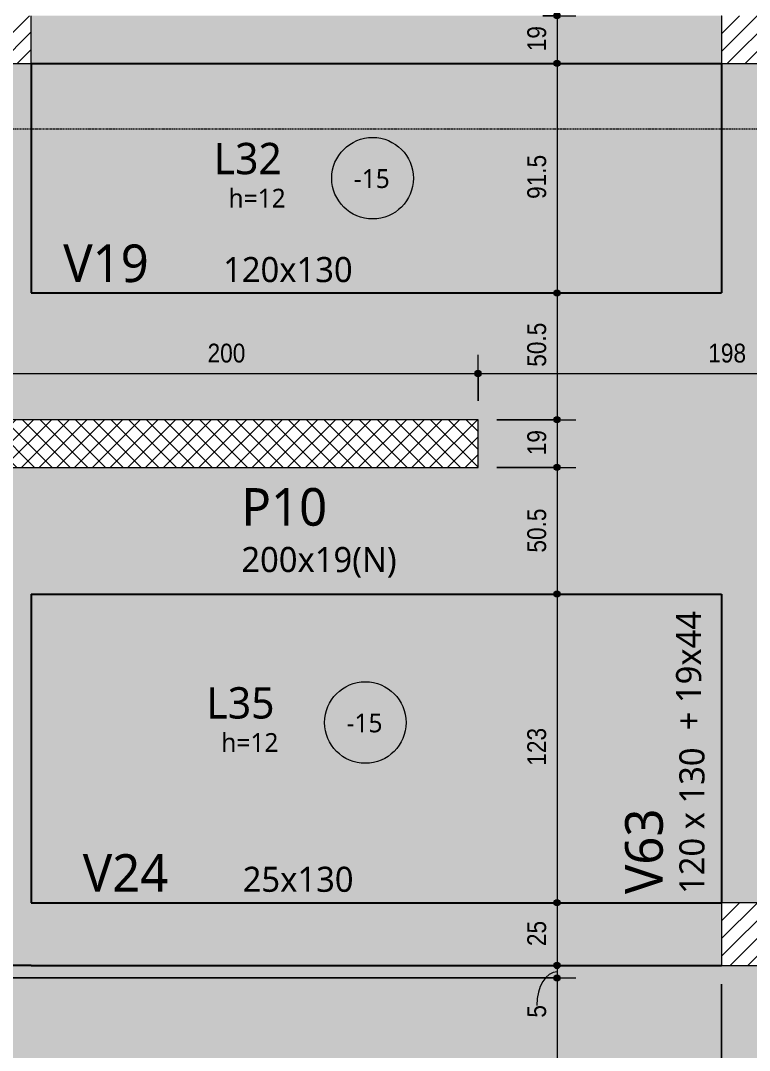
# Model space of a CAD drawing. Header units: centimetres. Extents: x -2136 to 34701, y -1430 to 84208.
# Drawn here: x 1312.3 to 1602.6, y -447.1 to -36.7 of the extents above; entities that cross this region are included whole.
import ezdxf

# ---------------------------------------------------------------- set-up
doc = ezdxf.new("R2010")
doc.units = ezdxf.units.CM
doc.linetypes.add('Centro de 6 mm', pattern=[1.32, 0.6, -0.24, 0.24, -0.24])
for name, color, linetype, lineweight in [('A-ANNO-DIMS', 7, 'Continuous', 9), ('A-ANNO-DIMS-50', 7, 'Continuous', 9), ('A-DETL-GENF', 7, 'Continuous', 18), ('A-DETL-THIN', 7, 'Continuous', 18), ('A-FLOR', 7, 'Continuous', 18), ('A-FLOR-IDEN', 7, 'Continuous', 9), ('G-ANNO-SYMB', 7, 'Continuous', 9), ('G-ANNO-TEXT', 7, 'Continuous', 9), ('S-BEAM', 7, 'Continuous', 18), ('S-BEAM-IDEN', 7, 'Continuous', 9), ('S-COLS-IDEN', 7, 'Continuous', 9)]:
    doc.layers.add(name, color=color, linetype=linetype, lineweight=lineweight)
doc.styles.add('Fira Sans_2', font='FiraSans-Regular.ttf', dxfattribs={"width": 0.9, "height": 7.5})
doc.styles.add('Gadugi', font='gadugi.ttf', dxfattribs={"height": 15})
doc.styles.add('Gadugi_1', font='gadugi.ttf', dxfattribs={"height": 10})
doc.styles.add('Gadugi_3', font='gadugi.ttf', dxfattribs={"height": 7.5})
doc.styles.add('Gadugi_4', font='gadugi.ttf', dxfattribs={"height": 12.5})
doc.dimstyles.new('PED_R80_1_5mm_ACIMA_As_ESQ__R00', dxfattribs={"dimscale": 30.48, "dimtxt": 10.229846, "dimasz": 0.328084, "dimexe": 0.246063, "dimexo": 0.246063, "dimgap": 0.049213, "dimtad": 1, "dimdec": 1, "dimrnd": 0.5, "dimdsep": 46, "dimtxsty": 'Fira Sans_2', "dimblk1": 'DOTSMALL', "dimblk2": 'DOTSMALL', "dimsah": 1, "dimcen": 0.09, "dimdle": 0.492126, "dimazin": 0, "dimtfac": 1, "dimtdec": 4, "dimtix": 1, "dimtmove": 0, "dimatfit": 3, "dimfxl": 1, "dimtvp": 1, "dimtolj": 1, "dimtzin": 0, "dimarcsym": 2})
doc.dimstyles.new('PED_R80_1_5mm_ACIMA_As_ESQ__R00_1', dxfattribs={"dimscale": 30.48, "dimtxt": 10.229846, "dimasz": 0.328084, "dimexe": 0.246063, "dimexo": 0.246063, "dimgap": 0.049213, "dimtad": 1, "dimdec": 1, "dimrnd": 0.5, "dimdsep": 46, "dimtxsty": 'Fira Sans_2', "dimblk1": 'DOTSMALL', "dimblk2": 'DOTSMALL', "dimsah": 1, "dimcen": 0.09, "dimdle": 0.492126, "dimazin": 0, "dimtfac": 1, "dimtdec": 4, "dimtix": 1, "dimtmove": 1, "dimatfit": 3, "dimfxl": 1, "dimtvp": 1, "dimtolj": 1, "dimtzin": 0, "dimarcsym": 2})
doc.dimstyles.new('PED_R80_1_5mm_ACIMA_As_ESQ__R00_2', dxfattribs={"dimscale": 30.48, "dimtxt": 10.229846, "dimasz": 0.328084, "dimexe": 0.246063, "dimexo": 0.246063, "dimgap": 0.049213, "dimtad": 1, "dimdec": 1, "dimrnd": 0.5, "dimdsep": 46, "dimtxsty": 'Fira Sans_2', "dimblk1": 'DOTSMALL', "dimblk2": 'DOTSMALL', "dimsah": 1, "dimcen": 0.09, "dimdle": 0.492126, "dimazin": 0, "dimtfac": 1, "dimtdec": 4, "dimtix": 1, "dimtmove": 2, "dimatfit": 3, "dimfxl": 1, "dimtvp": 1, "dimtolj": 1, "dimtzin": 0, "dimarcsym": 2})
doc.dimstyles.new('PED_R80_1_5mm_ACIMA_As_ESQ__R00_3', dxfattribs={"dimscale": 30.48, "dimtxt": 10.229846, "dimasz": 0.328084, "dimexe": 0.246063, "dimexo": 0.246063, "dimgap": 0.049213, "dimtad": 1, "dimdec": 1, "dimrnd": 0.5, "dimdsep": 46, "dimtxsty": 'Fira Sans_2', "dimblk1": 'DOTSMALL', "dimblk2": 'DOTSMALL', "dimsah": 1, "dimcen": 0.09, "dimdle": 0.492126, "dimazin": 0, "dimtfac": 1, "dimtdec": 4, "dimtix": 1, "dimtmove": 0, "dimatfit": 3, "dimfxl": 1, "dimtvp": 1, "dimtolj": 1, "dimtzin": 0, "dimarcsym": 2})
pattern_1 = [(45, (0, 0), (-3.535534, 3.535534), [])]

# ---------------------------------------------------------------- blocks, each defined once
blk = doc.blocks.new('PED_TAG_LAJE_R01 - TÍTULO_ESPESSURA_REBAIXO _LADO_-2413119-PL K 100 - FORMA DO 5º PAVIMENTO')
at = {"layer": 'A-FLOR-IDEN'}
blk.add_circle((0.8854, 0), 0.325, dxfattribs=at)
blk = doc.blocks.new('DIMBLOCK170-PL K 100 - FORMA DO 5º PAVIMENTO')
at = {"layer": 'A-ANNO-DIMS-50', "true_color": 0x000032}
h = blk.add_hatch(color=178, dxfattribs=at)
edge = h.paths.add_edge_path(flags=0)
edge.add_arc((1526, -34.75), 1.25, 0, 360)
h = blk.add_hatch(color=178, dxfattribs=at)
edge = h.paths.add_edge_path(flags=0)
edge.add_arc((1526, -53.75), 1.25, 0, 360)
at = {"layer": 'A-ANNO-DIMS-50', "color": 178, "true_color": 0x000032}
for p, q in [((1520.27, -34.75), (1533.5, -34.75)), ((1526, -34.75), (1520.27, -34.75)), ((1526, -34.75), (1526, -53.75)), ((1520.27, -53.75), (1533.5, -53.75)), ((1526, -53.75), (1520.27, -53.75))]:
    blk.add_line(p, q, dxfattribs=at)
for centre in [(1526, -34.75), (1526, -53.75)]:
    blk.add_circle(centre, 1.25, dxfattribs=at)
at = {"layer": 'A-ANNO-DIMS-50', "color": 0, "insert": (1514.12, -48.91), "char_height": 7.5, "width": 11.1741, "attachment_point": 1, "rotation": 90, "line_spacing_factor": 1.049215, "style": 'Fira Sans_2'}
blk.add_mtext('19', dxfattribs=at)
blk = doc.blocks.new('_DotSmall')
at = {"color": 0, "linetype": 'ByBlock', "const_width": 0.5}
blk.add_lwpolyline([(-0.0625, 0, 1), (0.0625, 0, 1)], format="xyb", close=True, dxfattribs=at)
blk = doc.blocks.new('DIMBLOCK171-PL K 100 - FORMA DO 5º PAVIMENTO')
at = {"layer": 'A-ANNO-DIMS-50', "true_color": 0x000032}
h = blk.add_hatch(color=178, dxfattribs=at)
edge = h.paths.add_edge_path(flags=0)
edge.add_arc((1526, -53.75), 1.25, 0, 360)
h = blk.add_hatch(color=178, dxfattribs=at)
edge = h.paths.add_edge_path(flags=0)
edge.add_arc((1526, -145.25), 1.25, 0, 360)
at = {"layer": 'A-ANNO-DIMS-50', "color": 178, "true_color": 0x000032}
for p, q in [((1520.27, -53.75), (1533.5, -53.75)), ((1526, -53.75), (1520.27, -53.75)), ((1526, -53.75), (1526, -145.25)), ((1520.27, -145.25), (1533.5, -145.25)), ((1526, -145.25), (1520.27, -145.25))]:
    blk.add_line(p, q, dxfattribs=at)
for centre in [(1526, -53.75), (1526, -145.25)]:
    blk.add_circle(centre, 1.25, dxfattribs=at)
at = {"layer": 'A-ANNO-DIMS-50', "color": 0, "insert": (1514.12, -107.76), "char_height": 7.5, "width": 19.8302, "attachment_point": 1, "rotation": 90, "line_spacing_factor": 1.049215, "style": 'Fira Sans_2'}
blk.add_mtext('91.5', dxfattribs=at)
blk = doc.blocks.new('DIMBLOCK172-PL K 100 - FORMA DO 5º PAVIMENTO')
at = {"layer": 'A-ANNO-DIMS-50', "true_color": 0x000032}
h = blk.add_hatch(color=178, dxfattribs=at)
edge = h.paths.add_edge_path(flags=0)
edge.add_arc((1526, -145.25), 1.25, 0, 360)
h = blk.add_hatch(color=178, dxfattribs=at)
edge = h.paths.add_edge_path(flags=0)
edge.add_arc((1526, -195.75), 1.25, 0, 360)
at = {"layer": 'A-ANNO-DIMS-50', "color": 178, "true_color": 0x000032}
for p, q in [((1520.27, -145.25), (1533.5, -145.25)), ((1526, -145.25), (1520.27, -145.25)), ((1526, -145.25), (1526, -195.75)), ((1502, -195.75), (1533.5, -195.75)), ((1526, -195.75), (1502, -195.75))]:
    blk.add_line(p, q, dxfattribs=at)
for centre in [(1526, -145.25), (1526, -195.75)]:
    blk.add_circle(centre, 1.25, dxfattribs=at)
at = {"layer": 'A-ANNO-DIMS-50', "color": 0, "insert": (1514.12, -174.65), "char_height": 7.5, "width": 20.9318, "attachment_point": 1, "rotation": 90, "line_spacing_factor": 1.049215, "style": 'Fira Sans_2'}
blk.add_mtext('50.5', dxfattribs=at)
blk = doc.blocks.new('DIMBLOCK173-PL K 100 - FORMA DO 5º PAVIMENTO')
at = {"layer": 'A-ANNO-DIMS-50', "true_color": 0x000032}
h = blk.add_hatch(color=178, dxfattribs=at)
edge = h.paths.add_edge_path(flags=0)
edge.add_arc((1526, -195.75), 1.25, 0, 360)
h = blk.add_hatch(color=178, dxfattribs=at)
edge = h.paths.add_edge_path(flags=0)
edge.add_arc((1526, -214.75), 1.25, 0, 360)
at = {"layer": 'A-ANNO-DIMS-50', "color": 178, "true_color": 0x000032}
for p, q in [((1502, -195.75), (1533.5, -195.75)), ((1526, -195.75), (1502, -195.75)), ((1526, -195.75), (1526, -214.75)), ((1502, -214.75), (1533.5, -214.75)), ((1526, -214.75), (1502, -214.75))]:
    blk.add_line(p, q, dxfattribs=at)
for centre in [(1526, -195.75), (1526, -214.75)]:
    blk.add_circle(centre, 1.25, dxfattribs=at)
at = {"layer": 'A-ANNO-DIMS-50', "color": 0, "insert": (1514.12, -209.91), "char_height": 7.5, "width": 11.1741, "attachment_point": 1, "rotation": 90, "line_spacing_factor": 1.049215, "style": 'Fira Sans_2'}
blk.add_mtext('19', dxfattribs=at)
blk = doc.blocks.new('DIMBLOCK174-PL K 100 - FORMA DO 5º PAVIMENTO')
at = {"layer": 'A-ANNO-DIMS-50', "true_color": 0x000032}
h = blk.add_hatch(color=178, dxfattribs=at)
edge = h.paths.add_edge_path(flags=0)
edge.add_arc((1526, -214.75), 1.25, 0, 360)
h = blk.add_hatch(color=178, dxfattribs=at)
edge = h.paths.add_edge_path(flags=0)
edge.add_arc((1526, -265.25), 1.25, 0, 360)
at = {"layer": 'A-ANNO-DIMS-50', "color": 178, "true_color": 0x000032}
for p, q in [((1502, -214.75), (1533.5, -214.75)), ((1526, -214.75), (1502, -214.75)), ((1526, -214.75), (1526, -265.25)), ((1520.27, -265.25), (1533.5, -265.25)), ((1526, -265.25), (1520.27, -265.25))]:
    blk.add_line(p, q, dxfattribs=at)
for centre in [(1526, -214.75), (1526, -265.25)]:
    blk.add_circle(centre, 1.25, dxfattribs=at)
at = {"layer": 'A-ANNO-DIMS-50', "color": 0, "insert": (1514.12, -248.72), "char_height": 7.5, "width": 20.9318, "attachment_point": 1, "rotation": 90, "line_spacing_factor": 1.049215, "style": 'Fira Sans_2'}
blk.add_mtext('50.5', dxfattribs=at)
blk = doc.blocks.new('DIMBLOCK175-PL K 100 - FORMA DO 5º PAVIMENTO')
at = {"layer": 'A-ANNO-DIMS-50', "true_color": 0x000032}
h = blk.add_hatch(color=178, dxfattribs=at)
edge = h.paths.add_edge_path(flags=0)
edge.add_arc((1526, -265.25), 1.25, 0, 360)
h = blk.add_hatch(color=178, dxfattribs=at)
edge = h.paths.add_edge_path(flags=0)
edge.add_arc((1526, -388.25), 1.25, 0, 360)
at = {"layer": 'A-ANNO-DIMS-50', "color": 178, "true_color": 0x000032}
for p, q in [((1520.27, -265.25), (1533.5, -265.25)), ((1526, -265.25), (1520.27, -265.25)), ((1526, -265.25), (1526, -388.25)), ((1520.27, -388.25), (1533.5, -388.25)), ((1526, -388.25), (1520.27, -388.25))]:
    blk.add_line(p, q, dxfattribs=at)
for centre in [(1526, -265.25), (1526, -388.25)]:
    blk.add_circle(centre, 1.25, dxfattribs=at)
at = {"layer": 'A-ANNO-DIMS-50', "color": 0, "insert": (1514.12, -333.64), "char_height": 7.5, "width": 16.5251, "attachment_point": 1, "rotation": 90, "line_spacing_factor": 1.049215, "style": 'Fira Sans_2'}
blk.add_mtext('123', dxfattribs=at)
blk = doc.blocks.new('DIMBLOCK176-PL K 100 - FORMA DO 5º PAVIMENTO')
at = {"layer": 'A-ANNO-DIMS-50', "true_color": 0x000032}
h = blk.add_hatch(color=178, dxfattribs=at)
edge = h.paths.add_edge_path(flags=0)
edge.add_arc((1526, -388.25), 1.25, 0, 360)
h = blk.add_hatch(color=178, dxfattribs=at)
edge = h.paths.add_edge_path(flags=0)
edge.add_arc((1526, -413.25), 1.25, 0, 360)
at = {"layer": 'A-ANNO-DIMS-50', "color": 178, "true_color": 0x000032}
for p, q in [((1520.27, -388.25), (1533.5, -388.25)), ((1526, -388.25), (1520.27, -388.25)), ((1526, -388.25), (1526, -413.25)), ((1520.27, -413.25), (1533.5, -413.25)), ((1526, -413.25), (1520.27, -413.25))]:
    blk.add_line(p, q, dxfattribs=at)
for centre in [(1526, -388.25), (1526, -413.25)]:
    blk.add_circle(centre, 1.25, dxfattribs=at)
at = {"layer": 'A-ANNO-DIMS-50', "color": 0, "insert": (1514.12, -405.54), "char_height": 7.5, "width": 11.4889, "attachment_point": 1, "rotation": 90, "line_spacing_factor": 1.049215, "style": 'Fira Sans_2'}
blk.add_mtext('25', dxfattribs=at)
blk = doc.blocks.new('DIMBLOCK177-PL K 100 - FORMA DO 5º PAVIMENTO')
at = {"layer": 'A-ANNO-DIMS-50', "true_color": 0x000032}
h = blk.add_hatch(color=178, dxfattribs=at)
edge = h.paths.add_edge_path(flags=0)
edge.add_arc((1526, -413.25), 1.25, 0, 360)
h = blk.add_hatch(color=178, dxfattribs=at)
edge = h.paths.add_edge_path(flags=0)
edge.add_arc((1526, -418.25), 1.25, 0, 360)
at = {"layer": 'A-ANNO-DIMS-50', "color": 178, "true_color": 0x000032}
for p, q in [((1520.27, -413.25), (1533.5, -413.25)), ((1526, -413.25), (1520.27, -413.25)), ((1526, -413.25), (1526, -418.25)), ((1284, -418.25), (1533.5, -418.25)), ((1526, -418.25), (1284, -418.25))]:
    blk.add_line(p, q, dxfattribs=at)
for centre in [(1526, -413.25), (1526, -418.25)]:
    blk.add_circle(centre, 1.25, dxfattribs=at)
blk.add_ellipse((1526, -429.2), major_axis=(0, 13.45), ratio=0.599232, start_param=0, end_param=1.570796, dxfattribs=at)
at = {"layer": 'A-ANNO-DIMS-50', "color": 0, "insert": (1514.12, -434.05), "char_height": 7.5, "width": 5.8231, "attachment_point": 1, "rotation": 90, "line_spacing_factor": 1.049215, "style": 'Fira Sans_2'}
blk.add_mtext('5', dxfattribs=at)
blk = doc.blocks.new('DIMBLOCK178-PL K 100 - FORMA DO 5º PAVIMENTO')
at = {"layer": 'A-ANNO-DIMS-50', "true_color": 0x000032}
h = blk.add_hatch(color=178, dxfattribs=at)
edge = h.paths.add_edge_path(flags=0)
edge.add_arc((1526, -418.25), 1.25, 0, 360)
h = blk.add_hatch(color=178, dxfattribs=at)
edge = h.paths.add_edge_path(flags=0)
edge.add_arc((1526, -561.25), 1.25, 0, 360)
at = {"layer": 'A-ANNO-DIMS-50', "color": 178, "true_color": 0x000032}
for p, q in [((1284, -418.25), (1533.5, -418.25)), ((1526, -418.25), (1284, -418.25)), ((1526, -418.25), (1526, -561.25)), ((1520.27, -561.25), (1533.5, -561.25)), ((1526, -561.25), (1520.27, -561.25))]:
    blk.add_line(p, q, dxfattribs=at)
for centre in [(1526, -418.25), (1526, -561.25)]:
    blk.add_circle(centre, 1.25, dxfattribs=at)
at = {"layer": 'A-ANNO-DIMS-50', "color": 0, "insert": (1514.12, -496.83), "char_height": 7.5, "width": 16.9973, "attachment_point": 1, "rotation": 90, "line_spacing_factor": 1.049215, "style": 'Fira Sans_2'}
blk.add_mtext('143', dxfattribs=at)
blk = doc.blocks.new('DIMBLOCK307-PL K 100 - FORMA DO 5º PAVIMENTO')
at = {"layer": 'A-ANNO-DIMS-50', "true_color": 0x000032}
h = blk.add_hatch(color=178, dxfattribs=at)
edge = h.paths.add_edge_path(flags=0)
edge.add_arc((1276.5, -494.88), 1.25, 0, 360)
h = blk.add_hatch(color=178, dxfattribs=at)
edge = h.paths.add_edge_path(flags=0)
edge.add_arc((1591.5, -494.88), 1.25, 0, 360)
at = {"layer": 'A-ANNO-DIMS-50', "color": 178, "true_color": 0x000032}
for p, q in [((1591.5, -420.75), (1591.5, -502.38)), ((1591.5, -494.88), (1591.5, -420.75)), ((1276.5, -425.75), (1276.5, -502.38)), ((1276.5, -494.88), (1276.5, -425.75)), ((1276.5, -494.88), (1591.5, -494.88))]:
    blk.add_line(p, q, dxfattribs=at)
for centre in [(1276.5, -494.88), (1591.5, -494.88)]:
    blk.add_circle(centre, 1.25, dxfattribs=at)
at = {"layer": 'A-ANNO-DIMS-50', "color": 0, "insert": (1427.05, -483), "char_height": 7.5, "width": 16.6825, "attachment_point": 1, "line_spacing_factor": 1.049215, "style": 'Fira Sans_2'}
blk.add_mtext('315', dxfattribs=at)
blk = doc.blocks.new('DIMBLOCK308-PL K 100 - FORMA DO 5º PAVIMENTO')
at = {"layer": 'A-ANNO-DIMS-50', "true_color": 0x000032}
h = blk.add_hatch(color=178, dxfattribs=at)
edge = h.paths.add_edge_path(flags=0)
edge.add_arc((1591.5, -494.88), 1.25, 0, 360)
h = blk.add_hatch(color=178, dxfattribs=at)
edge = h.paths.add_edge_path(flags=0)
edge.add_arc((1711.5, -494.88), 1.25, 0, 360)
at = {"layer": 'A-ANNO-DIMS-50', "color": 178, "true_color": 0x000032}
for p, q in [((1591.5, -420.75), (1591.5, -502.38)), ((1591.5, -494.88), (1591.5, -420.75)), ((1711.5, -420.75), (1711.5, -502.38)), ((1711.5, -494.88), (1711.5, -420.75)), ((1591.5, -494.88), (1711.5, -494.88))]:
    blk.add_line(p, q, dxfattribs=at)
for centre in [(1591.5, -494.88), (1711.5, -494.88)]:
    blk.add_circle(centre, 1.25, dxfattribs=at)
at = {"layer": 'A-ANNO-DIMS-50', "color": 0, "insert": (1644.35, -483), "char_height": 7.5, "width": 17.1547, "attachment_point": 1, "line_spacing_factor": 1.049215, "style": 'Fira Sans_2'}
blk.add_mtext('120', dxfattribs=at)
blk = doc.blocks.new('DIMBLOCK346-PL K 100 - FORMA DO 5º PAVIMENTO')
at = {"layer": 'A-ANNO-DIMS-50', "true_color": 0x000032}
h = blk.add_hatch(color=178, dxfattribs=at)
edge = h.paths.add_edge_path(flags=0)
edge.add_arc((1294.5, -177.33), 1.25, 0, 360)
h = blk.add_hatch(color=178, dxfattribs=at)
edge = h.paths.add_edge_path(flags=0)
edge.add_arc((1494.5, -177.33), 1.25, 0, 360)
at = {"layer": 'A-ANNO-DIMS-50', "color": 178, "true_color": 0x000032}
for p, q in [((1294.5, -188.25), (1294.5, -169.83)), ((1494.5, -188.25), (1494.5, -169.83)), ((1294.5, -177.33), (1494.5, -177.33)), ((1294.5, -177.33), (1294.5, -188.25)), ((1494.5, -177.33), (1494.5, -188.25))]:
    blk.add_line(p, q, dxfattribs=at)
for centre in [(1294.5, -177.33), (1494.5, -177.33)]:
    blk.add_circle(centre, 1.25, dxfattribs=at)
at = {"layer": 'A-ANNO-DIMS-50', "color": 0, "insert": (1386.76, -165.45), "char_height": 7.5, "width": 18.5711, "attachment_point": 1, "line_spacing_factor": 1.049215, "style": 'Fira Sans_2'}
blk.add_mtext('200', dxfattribs=at)
blk = doc.blocks.new('DIMBLOCK347-PL K 100 - FORMA DO 5º PAVIMENTO')
at = {"layer": 'A-ANNO-DIMS-50', "true_color": 0x000032}
h = blk.add_hatch(color=178, dxfattribs=at)
edge = h.paths.add_edge_path(flags=0)
edge.add_arc((1494.5, -177.33), 1.25, 0, 360)
h = blk.add_hatch(color=178, dxfattribs=at)
edge = h.paths.add_edge_path(flags=0)
edge.add_arc((1692.5, -177.33), 1.25, 0, 360)
at = {"layer": 'A-ANNO-DIMS-50', "color": 178, "true_color": 0x000032}
for p, q in [((1494.5, -188.25), (1494.5, -169.83)), ((1692.5, -183.07), (1692.5, -169.83)), ((1494.5, -177.33), (1692.5, -177.33)), ((1494.5, -177.33), (1494.5, -188.25)), ((1692.5, -177.33), (1692.5, -183.07))]:
    blk.add_line(p, q, dxfattribs=at)
for centre in [(1494.5, -177.33), (1692.5, -177.33)]:
    blk.add_circle(centre, 1.25, dxfattribs=at)
at = {"layer": 'A-ANNO-DIMS-50', "color": 0, "insert": (1586.22, -165.45), "char_height": 7.5, "width": 17.4694, "attachment_point": 1, "line_spacing_factor": 1.049215, "style": 'Fira Sans_2'}
blk.add_mtext('198', dxfattribs=at)

msp = doc.modelspace()

# ---------------------------------------------------------------- hatches: boundary and pattern name
at = {"layer": 'A-DETL-GENF', "true_color": 0x808080}
h = msp.add_hatch(dxfattribs=at)
h.set_pattern_fill('FP_1', color=8, style=0, pattern_type=2)
h.set_pattern_definition(pattern_1)
h.paths.add_polyline_path([(1116.5, -53.75), (1316.5, -53.75), (1316.5, -34.75), (1116.5, -34.75)], flags=0)
h = msp.add_hatch(dxfattribs=at)
h.set_pattern_fill('FP_1', color=8, style=0, pattern_type=2)
h.set_pattern_definition(pattern_1)
h.paths.add_polyline_path([(1711.5, -53.75), (1711.5, -34.75), (1591.5, -34.75), (1591.5, -53.75), (1692.01, -53.75)], flags=0)
at = {"layer": 'A-DETL-GENF', "true_color": 0x0000ff}
h = msp.add_hatch(dxfattribs=at)
h.set_pattern_fill('FP_2', color=5, style=0, pattern_type=2)
h.set_pattern_definition([(45, (0, 0), (-3.535534, 3.535534), []), (135, (0, 0), (-3.535534, -3.535534), [])])
h.paths.add_polyline_path([(1494.5, -214.75), (1494.5, -195.75), (1294.5, -195.75), (1294.5, -214.75)], flags=0)
at = {"layer": 'A-DETL-GENF', "true_color": 0x808080}
h = msp.add_hatch(dxfattribs=at)
h.set_pattern_fill('FP_1', color=8, style=0, pattern_type=2)
h.set_pattern_definition(pattern_1)
h.paths.add_polyline_path([(1591.5, -413.25), (1711.5, -413.25), (1711.5, -388.25), (1591.5, -388.25)], flags=0)
at = {"layer": 'A-FLOR', "true_color": 0xfcd5b4}
for points in [[(1486.86, -145.25), (1591.5, -145.25), (1591.5, -53.75), (1316.5, -53.75), (1316.5, -145.25)], [(1532.76, -388.25), (1591.5, -388.25), (1591.5, -265.25), (1316.5, -265.25), (1316.5, -388.25), (1323.27, -388.25)], [(50.77, -561.25), (1788.5, -561.25), (1788.5, -407.25), (1711.5, -407.25), (1711.5, -413.25), (1276.5, -413.25), (1276.5, -418.25), (943.5, -418.25), (943.5, -407.25), (-921.5, -407.25), (-921.5, -418.25), (-1383.5, -418.25), (-1383.5, -413.25), (-1662, -413.25), (-1662, -407.25), (-1787.5, -407.25), (-1787.5, -561.25), (-145.5, -561.25)]]:
    msp.add_hatch(color=254, dxfattribs=at).paths.add_polyline_path(points, flags=0)
at = {"layer": 'S-BEAM', "true_color": 0xfcd5b4}
for points in [[(1486.86, -53.75), (1591.5, -53.75), (1591.5, -34.75), (1316.5, -34.75), (1316.5, -53.75), (1354.69, -53.75)], [(1316.5, -413.25), (1316.5, -265.25), (1196.5, -265.25), (1196.5, -214.75), (1120.5, -214.75), (1120.5, -190.75), (1196.5, -190.75), (1196.5, -145.25), (1316.5, -145.25), (1316.5, -53.75), (1116.5, -53.75), (1116.5, -370.75), (1139.5, -370.75), (1139.5, -388.25), (1276.5, -388.25), (1276.5, -413.25), (1281.7, -413.25)], [(1692.5, -388.25), (1692.5, -53.75), (1591.5, -53.75), (1591.5, -388.25), (1692.01, -388.25)], [(1591.5, -413.25), (1591.5, -388.25), (1316.5, -388.25), (1316.5, -413.25)]]:
    msp.add_hatch(color=254, dxfattribs=at).paths.add_polyline_path(points, flags=0)
h = msp.add_hatch(color=254, dxfattribs=at)
h.paths.add_polyline_path([(1281.7, -265.25), (1591.5, -265.25), (1591.5, -145.25), (1196.5, -145.25), (1196.5, -190.75), (1200.5, -190.75), (1200.5, -214.75), (1196.5, -214.75), (1196.5, -265.25), (1200.5, -265.25)], flags=0)
h.paths.add_polyline_path([(1494.5, -214.75), (1294.5, -214.75), (1294.5, -195.75), (1494.5, -195.75)], flags=0)

# ---------------------------------------------------------------- linework, layer by layer
at = {"layer": 'A-DETL-THIN'}
for p, q in [((1316.5, -53.75), (1316.5, -34.75)), ((1591.5, -34.75), (1591.5, -53.75)), ((1116.5, -53.75), (1316.5, -53.75)), ((1591.5, -53.75), (1711.5, -53.75)), ((1494.5, -195.75), (1294.5, -195.75)), ((1494.5, -214.75), (1494.5, -195.75)), ((1294.5, -214.75), (1494.5, -214.75)), ((1711.5, -388.25), (1591.5, -388.25)), ((1591.5, -388.25), (1591.5, -413.25)), ((1591.5, -413.25), (1711.5, -413.25))]:
    msp.add_line(p, q, dxfattribs=at)
at = {"layer": 'G-ANNO-SYMB', "linetype": 'Centro de 6 mm'}
msp.add_line((-1936.58, -79.8), (1941.9, -79.8), dxfattribs=at)
at = {"layer": 'S-BEAM', "lineweight": 25}
for p, q in [((1316.5, -53.75), (1591.5, -53.75)), ((1316.5, -53.75), (1316.5, -145.25)), ((1591.5, -53.75), (1591.5, -145.25)), ((1316.5, -145.25), (1591.5, -145.25)), ((1316.5, -265.25), (1591.5, -265.25)), ((1316.5, -265.25), (1316.5, -388.25)), ((1591.5, -265.25), (1591.5, -388.25)), ((1316.5, -388.25), (1591.5, -388.25)), ((1316.5, -413.25), (1276.5, -413.25)), ((1316.5, -413.25), (1591.5, -413.25))]:
    msp.add_line(p, q, dxfattribs=at)

# ---------------------------------------------------------------- block references
at = {"layer": 'A-FLOR-IDEN', "xscale": 49.99999999999998, "yscale": 49.99999999999998, "zscale": 49.99999999999998}
for p in [(1408.22, -99.5), (1405.33, -316.44)]:
    msp.add_blockref('PED_TAG_LAJE_R01 - TÍTULO_ESPESSURA_REBAIXO _LADO_-2413119-PL K 100 - FORMA DO 5º PAVIMENTO', p, dxfattribs=at)

# ---------------------------------------------------------------- texts
at = {"layer": 'A-FLOR-IDEN', "attachment_point": 1}
for s, insert, char_height, width, style in [('L32', (1389.2, -85.41), 12.5, 33.27, 'Gadugi_4'), ('-15', (1445.03, -95.9), 7.5, 18.8397, 'Gadugi_3'), ('h=12', (1395.09, -103.7), 7.5, 29.6624, 'Gadugi_3'), ('L35', (1386.3, -302.35), 12.5, 33.27, 'Gadugi_4'), ('-15', (1442.13, -312.84), 7.5, 18.8397, 'Gadugi_3'), ('h=12', (1392.2, -320.64), 7.5, 29.6624, 'Gadugi_3')]:
    msp.add_mtext(s, dxfattribs=dict(at, insert=insert, char_height=char_height, width=width, style=style))
at = {"layer": 'G-ANNO-TEXT', "insert": (1573.38, -319.5), "char_height": 10, "width": 61.3291, "attachment_point": 1, "rotation": 90, "style": 'Gadugi_1'}
msp.add_mtext('+ 19x44', dxfattribs=at)
at = {"layer": 'S-BEAM-IDEN', "attachment_point": 1}
for s, insert, char_height, width, style in [('V19', (1329.27, -125.9), 15, 44.0928, 'Gadugi'), ('120x130', (1392.97, -130.91), 10, 63.3333, 'Gadugi_1'), ('V24', (1337.06, -368.9), 15, 44.0928, 'Gadugi'), ('25x130', (1400.77, -373.91), 10, 54.1139, 'Gadugi_1')]:
    msp.add_mtext(s, dxfattribs=dict(at, insert=insert, char_height=char_height, width=width, style=style))
at = {"layer": 'S-BEAM-IDEN', "attachment_point": 1, "rotation": 90}
for s, insert, char_height, width, style in [('120 x 130', (1574.71, -384.75), 10, 72.9536, 'Gadugi_1'), ('V63', (1553.1, -384.8), 15, 44.0928, 'Gadugi')]:
    msp.add_mtext(s, dxfattribs=dict(at, insert=insert, char_height=char_height, width=width, style=style))
at = {"layer": 'S-COLS-IDEN', "attachment_point": 1}
for s, insert, char_height, width, style in [('P10', (1400.24, -223), 15, 42.4894, 'Gadugi'), ('200x19(N)', (1400.24, -246.47), 10, 77.3628, 'Gadugi_1')]:
    msp.add_mtext(s, dxfattribs=dict(at, insert=insert, char_height=char_height, width=width, style=style))

# ---------------------------------------------------------------- dimensions: what is measured, and where the dimension line sits
at = {"layer": 'A-ANNO-DIMS', "color": 178, "true_color": 0x000032}
for base, p1, p2, override, picture, middle in [((1526, -53.75), (1527.77, -34.75), (1527.77, -53.75), {"dimpost": '<>', "dimfxl": 19}, 'DIMBLOCK170-PL K 100 - FORMA DO 5º PAVIMENTO', (1520.63, -44.25)), ((1526, -145.25), (1527.77, -53.75), (1527.77, -145.25), {"dimpost": '<>', "dimfxl": 91.5}, 'DIMBLOCK171-PL K 100 - FORMA DO 5º PAVIMENTO', (1520.63, -99.5)), ((1526, -214.75), (1494.5, -195.75), (1494.5, -214.75), {"dimpost": '<>', "dimfxl": 19}, 'DIMBLOCK173-PL K 100 - FORMA DO 5º PAVIMENTO', (1520.63, -205.25)), ((1526, -265.25), (1494.5, -214.75), (1527.77, -265.25), {"dimpost": '<>', "dimfxl": 60.476762}, 'DIMBLOCK174-PL K 100 - FORMA DO 5º PAVIMENTO', (1520.69, -240)), ((1526, -388.25), (1527.77, -265.25), (1527.77, -388.25), {"dimpost": '<>', "dimfxl": 123}, 'DIMBLOCK175-PL K 100 - FORMA DO 5º PAVIMENTO', (1520.69, -326.75)), ((1526, -413.25), (1527.77, -388.25), (1527.77, -413.25), {"dimpost": '<>', "dimfxl": 25}, 'DIMBLOCK176-PL K 100 - FORMA DO 5º PAVIMENTO', (1520.69, -400.75)), ((1526, -561.25), (1276.5, -418.25), (1527.77, -561.25), {"dimpost": '<>', "dimfxl": 289.112007}, 'DIMBLOCK178-PL K 100 - FORMA DO 5º PAVIMENTO', (1520.69, -489.75))]:
    dim = msp.add_linear_dim(base=base, p1=p1, p2=p2, angle=90, dimstyle='PED_R80_1_5mm_ACIMA_As_ESQ__R00', override=override, dxfattribs=at)
    dim.commit()
    dim.dimension.update_dxf_attribs({"geometry": picture, "text_midpoint": middle})
for base, p1, p2, dimstyle, override, picture, middle in [((1526, -195.75), (1527.77, -145.25), (1494.5, -195.75), 'PED_R80_1_5mm_ACIMA_As_ESQ__R00_2', {"dimpost": '<>', "dimfxl": 60.476761}, 'DIMBLOCK172-PL K 100 - FORMA DO 5º PAVIMENTO', (1519.12, -164.19)), ((1526, -418.25), (1527.77, -413.25), (1276.5, -418.25), 'PED_R80_1_5mm_ACIMA_As_ESQ__R00_1', {"dimpost": '<>', "dimfxl": 251.32002}, 'DIMBLOCK177-PL K 100 - FORMA DO 5º PAVIMENTO', (1519.12, -431.14))]:
    dim = msp.add_linear_dim(base=base, p1=p1, p2=p2, angle=90, dimstyle=dimstyle, override=override, dxfattribs=at)
    dim.commit()
    dim.dimension.update_dxf_attribs({"geometry": picture, "text_midpoint": middle, "dimtype": 160, "text_rotation": 90})
for base, p1, p2, override, picture, middle in [((1494.5, -177.33), (1294.5, -195.75), (1494.5, -195.75), {"dimpost": '<>', "dimfxl": 200}, 'DIMBLOCK346-PL K 100 - FORMA DO 5º PAVIMENTO', (1394.5, -172.02)), ((1692.5, -177.33), (1494.5, -195.75), (1692.5, -175.57), {"dimpost": '<>', "dimfxl": 199.030159}, 'DIMBLOCK347-PL K 100 - FORMA DO 5º PAVIMENTO', (1593.5, -171.96)), ((1591.5, -494.88), (1276.5, -418.25), (1591.5, -413.25), {"dimpost": '<>', "dimfxl": 315.03968}, 'DIMBLOCK307-PL K 100 - FORMA DO 5º PAVIMENTO', (1434, -489.57)), ((1711.5, -494.88), (1591.5, -413.25), (1711.5, -413.25), {"dimpost": '<>', "dimfxl": 120}, 'DIMBLOCK308-PL K 100 - FORMA DO 5º PAVIMENTO', (1651.5, -489.57))]:
    dim = msp.add_linear_dim(base=base, p1=p1, p2=p2, dimstyle='PED_R80_1_5mm_ACIMA_As_ESQ__R00_3', override=override, dxfattribs=at)
    dim.commit()
    dim.dimension.update_dxf_attribs({"geometry": picture, "text_midpoint": middle})

doc.saveas('drawing.dxf')
